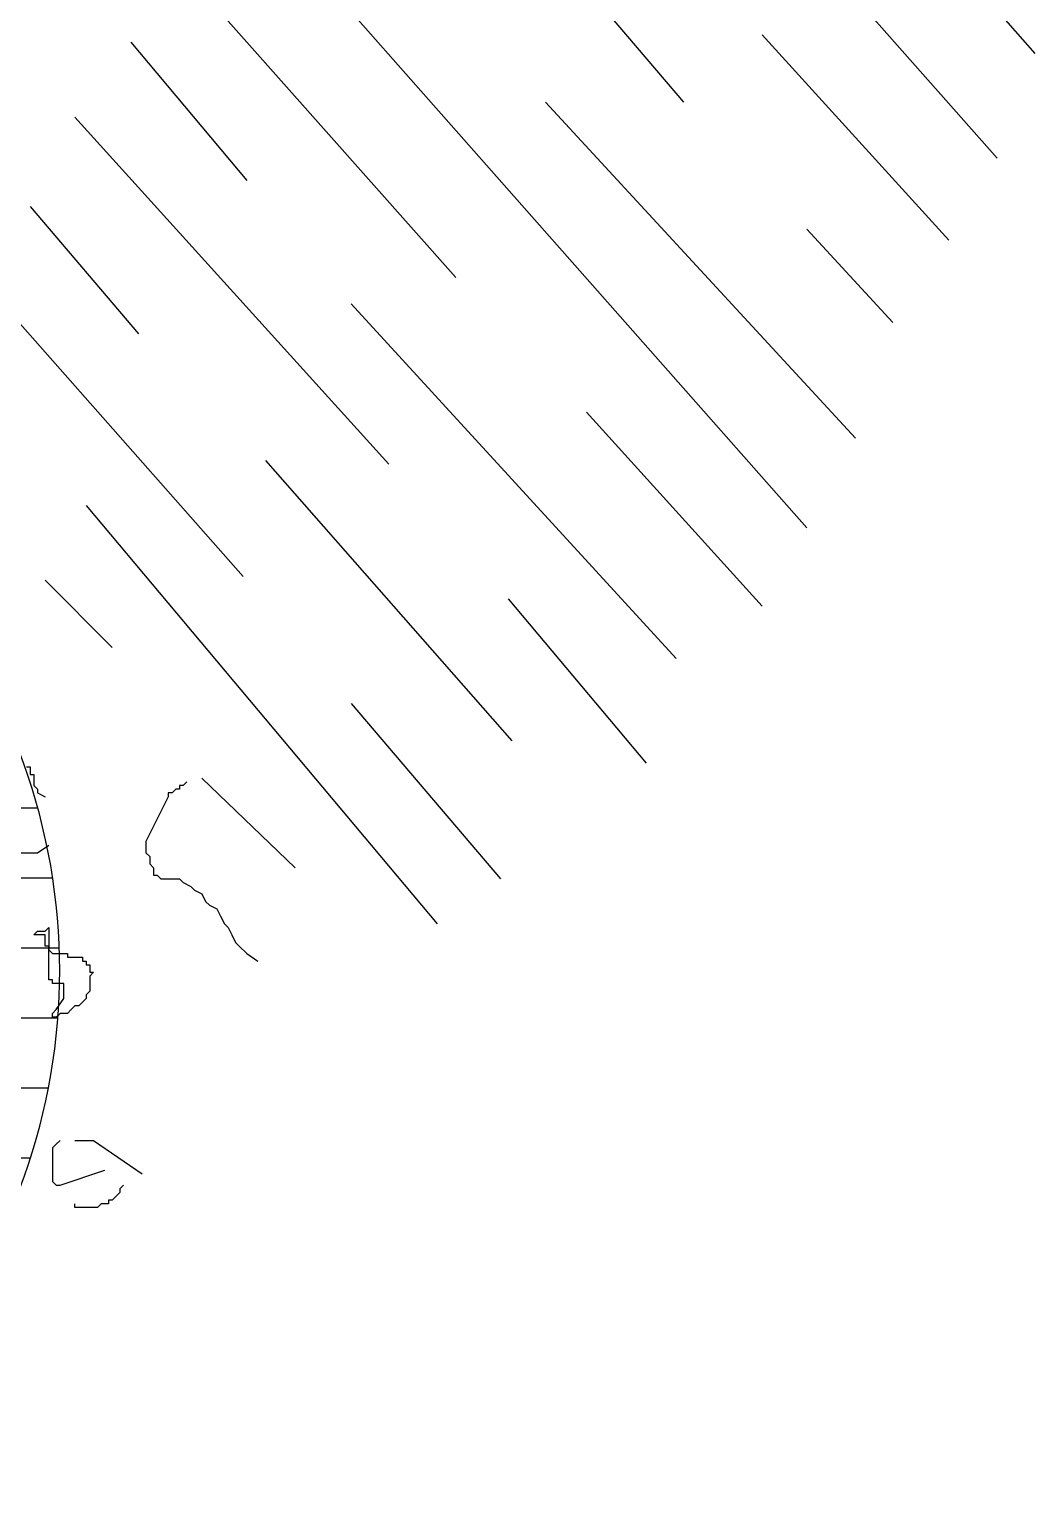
# Model space of a CAD drawing. Extents: x -13.6 to 7.2, y -12.8 to 13.
# Drawn here: x 3.969 to 4.811, y -6.869 to -5.645 of the extents above; entities that cross this region are included whole.
import ezdxf

# ---------------------------------------------------------------- set-up
doc = ezdxf.new("R2010")
doc.units = 0
doc.header["$MEASUREMENT"] = 0
for name, color, linetype in [('C-LAND-EgrnConfr1', 3, 'CONTINUOUS'), ('C-LAND-PL-SHADE', 1, 'CONTINUOUS'), ('C-LAND-PL-TEXTURE', 8, 'CONTINUOUS')]:
    doc.layers.add(name, color=color, linetype=linetype)

# ---------------------------------------------------------------- blocks, each defined once
blk = doc.blocks.new('C-LAND-EgrnConfrShde1')
at = {"layer": 'C-LAND-PL-TEXTURE', "linetype": 'Continuous'}
h = blk.add_hatch(dxfattribs=at)
h.set_pattern_fill('NET', color=256, scale=0.46875, style=0)
h.set_pattern_definition([(0, (-0.03989, -0.08519), (0, 0.0585938), []), (90, (-0.03989, -0.08519), (-0.0585938, 4e-18), [])])
h.paths.add_polyline_path([(0.1597, 0.1428), (0.0504, 0.0084), (0.0924, -0.1008), (0.2185, -0.1763), (0.2521, -0.2183), (0.1597, -0.3695), (0.1681, -0.4367), (0.3736, -0.3527, 0.825906), (-0.216, 0.4661), (-0.1765, 0.3527), (-0.3026, 0.3107), (-0.1681, 0.1428), (-0.1009, 0.1679), (0.084, 0.1679)])
at = {"layer": 'C-LAND-EgrnConfr1'}
for points in [[(0.4858, 0.1706), (0.489, 0.1706), (0.489, 0.1675), (0.489, 0.1644), (0.4921, 0.1644), (0.4921, 0.1613), (0.4921, 0.1581), (0.4921, 0.155), (0.4952, 0.1519), (0.4952, 0.1488), (0.5015, 0.1456)], [(0.6327, 0.1613), (0.7108, 0.0863)], [(0.6202, 0.1581), (0.6171, 0.155), (0.614, 0.155), (0.614, 0.1519), (0.6108, 0.1519), (0.6077, 0.1488), (0.6046, 0.1488), (0.6046, 0.1456), (0.5858, 0.1081), (0.5858, 0.105), (0.5858, 0.1019), (0.5858, 0.0988), (0.589, 0.0956), (0.589, 0.0925), (0.589, 0.0894), (0.5921, 0.0863), (0.5921, 0.0831), (0.5921, 0.08), (0.5952, 0.08), (0.5983, 0.0769), (0.6015, 0.0769), (0.6046, 0.0769), (0.6077, 0.0769), (0.614, 0.0769), (0.6171, 0.0738), (0.6233, 0.0706), (0.6265, 0.0675), (0.6327, 0.0644), (0.6358, 0.0581), (0.639, 0.055), (0.6452, 0.0519), (0.6483, 0.0456), (0.6515, 0.0394), (0.6546, 0.0363), (0.6577, 0.03), (0.6608, 0.0238), (0.664, 0.0206), (0.6702, 0.0144), (0.6796, 0.0081)], [(0.4358, 0.105), (0.439, 0.1019), (0.4421, 0.1019), (0.4452, 0.1019), (0.4483, 0.1019), (0.4546, 0.1019), (0.4577, 0.0988), (0.464, 0.0988), (0.4671, 0.0988), (0.4733, 0.0988), (0.4765, 0.0988), (0.4827, 0.0988), (0.4858, 0.0988), (0.489, 0.0988), (0.4952, 0.0988), (0.5046, 0.105)], [(0.514, -0.1419), (0.5108, -0.145), (0.5077, -0.1481), (0.5077, -0.1512), (0.5077, -0.1544), (0.5077, -0.1575), (0.5077, -0.1606), (0.5077, -0.1637), (0.5077, -0.1669), (0.5077, -0.17), (0.5077, -0.1731), (0.5077, -0.1762), (0.5108, -0.1794), (0.514, -0.1794), (0.5515, -0.1669)], [(0.5265, -0.1419), (0.5296, -0.1419), (0.5327, -0.1419), (0.5358, -0.1419), (0.539, -0.1419), (0.5421, -0.1419), (0.5827, -0.17)], [(0.5671, -0.1794), (0.564, -0.1825), (0.564, -0.1856), (0.5608, -0.1887), (0.5577, -0.1919), (0.5546, -0.1919), (0.5546, -0.195), (0.5515, -0.195), (0.5483, -0.195), (0.5452, -0.1981), (0.5421, -0.1981), (0.539, -0.1981), (0.5358, -0.1981), (0.5296, -0.1981), (0.5265, -0.1981), (0.5265, -0.195)]]:
    blk.add_lwpolyline(points, dxfattribs=at)
blk.add_lwpolyline([(0.5046, 0.0363), (0.5046, 0.0331), (0.5046, 0.03), (0.5046, 0.0269), (0.5046, 0.0238), (0.5046, 0.0206), (0.5046, 0.0175), (0.5077, 0.0144), (0.5108, 0.0144), (0.514, 0.0144), (0.5171, 0.0144), (0.5202, 0.0144), (0.5202, 0.0113), (0.5233, 0.0113), (0.5265, 0.0113), (0.5327, 0.0113), (0.5327, 0.0081), (0.5358, 0.0081), (0.5358, 0.005), (0.539, 0.005), (0.539, 0.0019), (0.539, -0.0012), (0.5421, -0.0012), (0.539, -0.0044), (0.539, -0.0075), (0.539, -0.0106), (0.539, -0.0137), (0.539, -0.0169), (0.5358, -0.02), (0.5358, -0.0231), (0.5327, -0.0262), (0.5296, -0.0294), (0.5265, -0.0294), (0.5233, -0.0325), (0.5202, -0.0356), (0.5171, -0.0356), (0.514, -0.0356), (0.5108, -0.0387), (0.5077, -0.0387), (0.5077, -0.0356), (0.5108, -0.0325), (0.5171, -0.0231), (0.5171, -0.02), (0.5171, -0.0169), (0.5171, -0.0137), (0.5171, -0.0106), (0.514, -0.0106), (0.5108, -0.0106), (0.5077, -0.0106), (0.5077, -0.0075), (0.5046, -0.0075), (0.5046, -0.0044), (0.5046, 0.0206), (0.5015, 0.0206), (0.5015, 0.0238), (0.5015, 0.0269), (0.5015, 0.03), (0.4983, 0.03), (0.4952, 0.03), (0.4921, 0.03), (0.4952, 0.0331), (0.4983, 0.0331), (0.5015, 0.0331), (0.5046, 0.0363)], close=True, dxfattribs=at)
at = {"layer": 'C-LAND-PL-SHADE'}
blk.add_line((0.7577, 0.5581), (1.0296, 0.2613), dxfattribs=at)
for points in [[(1.1015, 1.0269), (1.3296, 0.7675)], [(0.5733, 1.0113), (1.139, 0.3706)], [(1.0577, 0.9519), (1.2983, 0.68)], [(0.5265, 0.9394), (0.8452, 0.58)], [(0.8546, 0.9394), (1.0358, 0.7269)], [(0.5733, 0.7769), (0.6702, 0.6613)], [(1.1015, 0.7831), (1.2577, 0.6113)], [(0.9202, 0.7269), (1.1796, 0.4456)], [(0.5265, 0.7144), (0.789, 0.4238)], [(0.3608, 0.6769), (0.6671, 0.33)], [(0.489, 0.6394), (0.5796, 0.5331)], [(1.139, 0.6206), (1.2108, 0.5425)], [(0.9546, 0.4675), (1.1015, 0.305)], [(0.6858, 0.4269), (0.8921, 0.1925)], [(0.5358, 0.3894), (0.8296, 0.0394)], [(0.5015, 0.3269), (0.5577, 0.2706)], [(0.889, 0.3113), (1.0046, 0.1738)], [(0.7577, 0.2238), (0.8827, 0.0769)]]:
    blk.add_lwpolyline(points, dxfattribs=at)
at = {"layer": 'C-LAND-PL-TEXTURE', "linetype": 'Continuous'}
blk.add_arc((0, 0), 0.5137, 315.2278, 114.8606, dxfattribs=at)
blk = doc.blocks.new('EgrnConfr1')
at = {"layer": 'C-LAND-EgrnConfr1', "linetype": 'Continuous'}
blk.add_blockref('C-LAND-EgrnConfrShde1', (0, 0), dxfattribs=at)

msp = doc.modelspace()

# ---------------------------------------------------------------- block references
at = {"layer": 'C-LAND-EgrnConfr1'}
msp.add_blockref('EgrnConfr1', (3.4811, -6.4325), dxfattribs=at)

doc.saveas('drawing.dxf')
